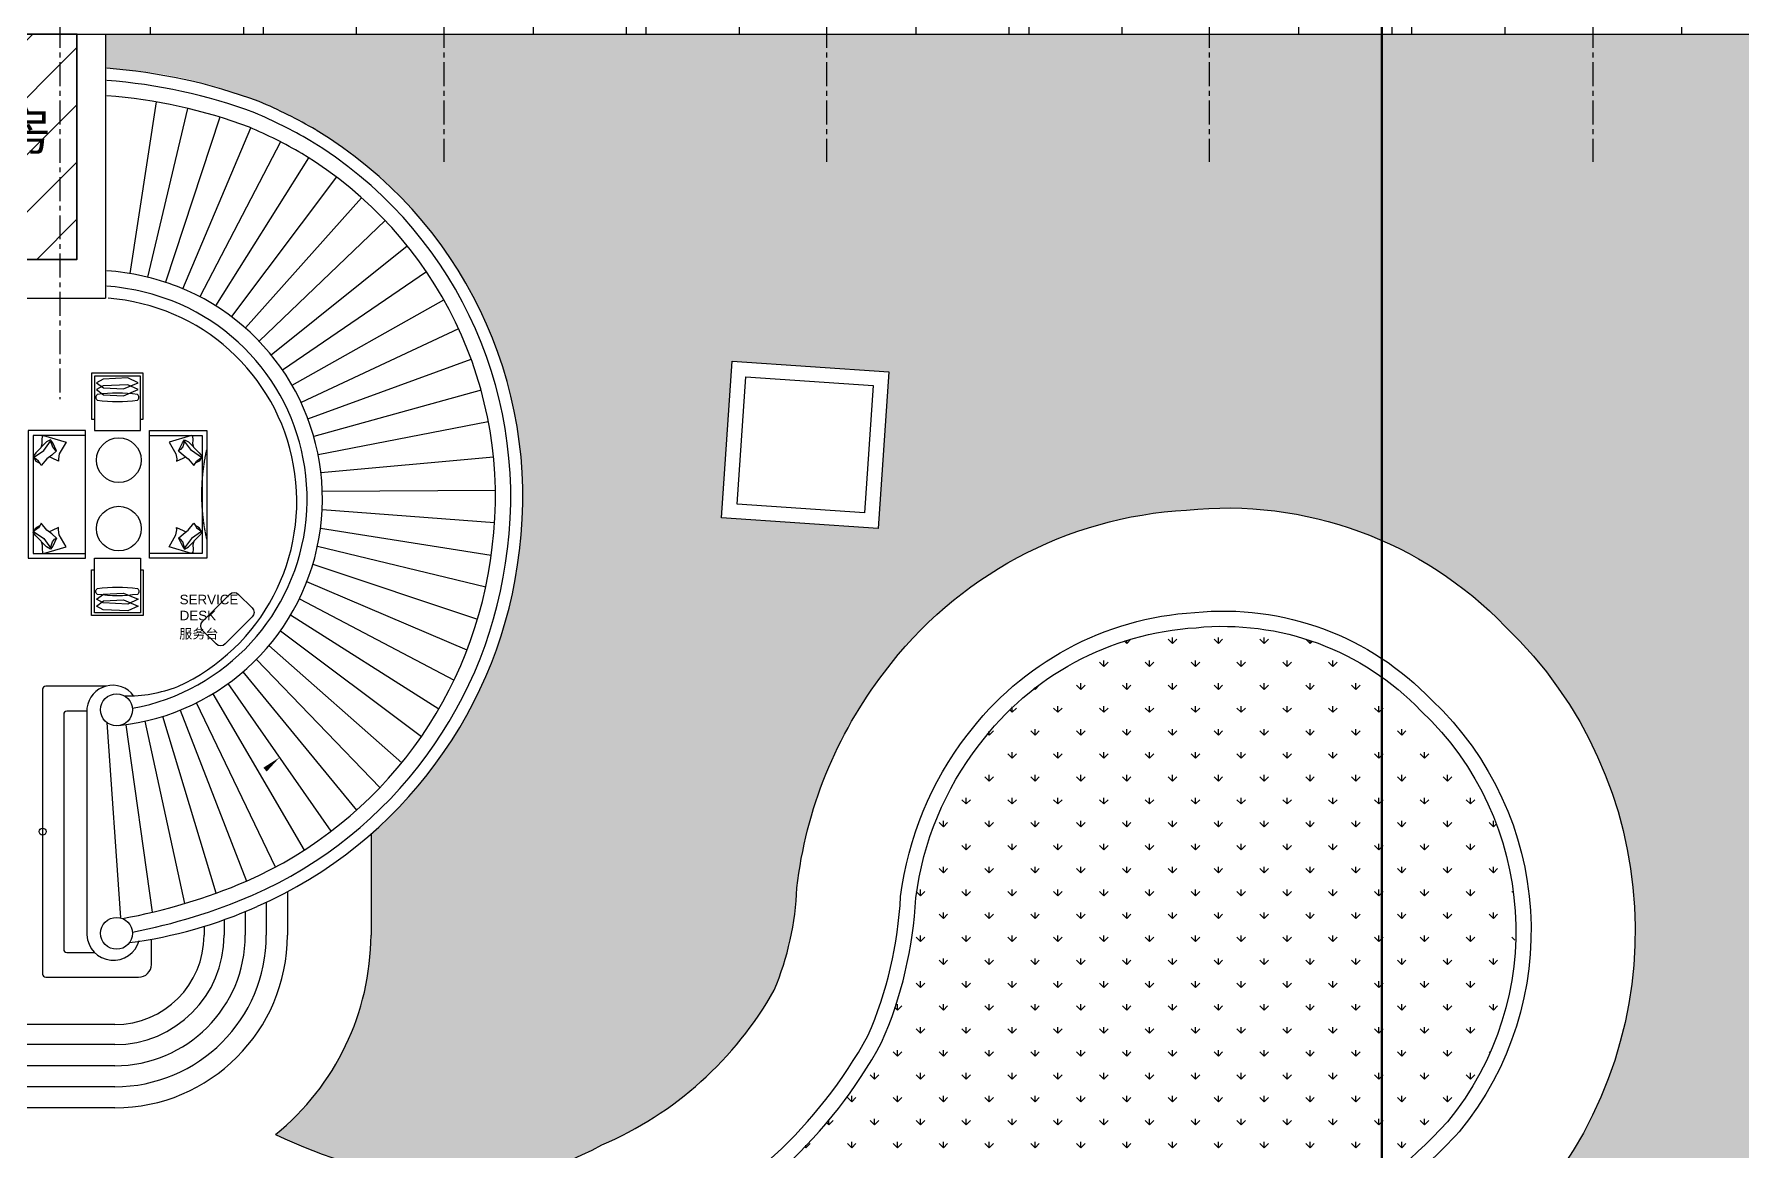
# Model space of a CAD drawing. Header units: millimetres. Extents: x -6033 to 120673, y -816267322945 to 90533.
# Drawn here: x 65960 to 92728, y 48439 to 65940 of the extents above; entities that cross this region are included whole.
import ezdxf
from ezdxf.enums import TextEntityAlignment as Align

# ---------------------------------------------------------------- set-up
doc = ezdxf.new("R2010")
doc.units = ezdxf.units.MM
doc.linetypes.add('I-AR$0$ACAD_ISO02W100', pattern=[15, 12, -3])
doc.linetypes.add('I-AR$0$CENTER', pattern=[2, 1.25, -0.25, 0.25, -0.25])
for name, color, linetype in [('I-AR$0$1-窗', 2, 'Continuous'), ('I-AR$0$3-地面', 8, 'Continuous'), ('I-AR$0$9-填充', 8, 'Continuous'), ('I-AR$0$A-stairs', 2, 'Continuous'), ('I-AR$0$D-BASE-WALL', 4, 'Continuous'), ('I-AR$0$D-FURN', 1, 'Continuous'), ('I-AR$0$ID-TEXT-HEADING-3', 3, 'Continuous'), ('I-AR$0$L-ELEV-MARK', 253, 'Continuous'), ('I-AR$0$P-平面活动家具', 1, 'Continuous'), ('I-CEILING$0$I-RCP-AIR', 64, 'Continuous')]:
    doc.layers.add(name, color=color, linetype=linetype)
doc.layers.add('I-AR$0$GZET_COL_GRID_1-200_轴线', color=8, linetype='I-AR$0$CENTER', lineweight=25)
doc.layers.add('I-AR$0$I-SCOPE', color=252, linetype='Continuous', lineweight=35)
doc.styles.add('I-AR$0$Arial', font='ARIALUNI.ttf')
doc.styles.add('I-AR$0$MtXpl_', font='SimSun.ttf')
doc.styles.add('I-CEILING$0$黑体', font='simhei.ttf', dxfattribs={"height": 600})
pattern_1 = [(90, (-273251.6522538068, 190733.4542391462), (-359.2102448, 359.2102448), [95.25, -623.1704896]), (45, (-273251.6522538068, 190733.4542391462), (-359.2102448427661, 359.2102448427661), [95.25, -412.75]), (135, (-273251.6522538068, 190733.4542391462), (-359.2102448427661, -359.2102448427661), [95.25, -412.75])]
pattern_2 = [(45, (0, 0), (-449.0128060534577, 449.0128060534577), [])]

# ---------------------------------------------------------------- blocks, each defined once
blk = doc.blocks.new('I-AR$0$pool-sofa')
at = {"layer": 'I-AR$0$P-平面活动家具'}
for points in [[(7569.645446275491, 29240.81226587633), (9569.645446275492, 29240.81226587633), (9569.645446275492, 30140.81226587633), (7569.645446275491, 30140.81226587633)], [(7644.645446275491, 29315.81226587633), (9494.645446275492, 29315.81226587633), (9494.645446275492, 30140.81226587633), (7644.645446275491, 30140.81226587633)]]:
    blk.add_lwpolyline(points, close=True, dxfattribs=at)
at = {"layer": 'I-AR$0$P-平面活动家具', "ltscale": 0.05}
for points in [[(7832.800743481449, 29443.53543106959), (7777.769579566418, 29458.84280850624), (7712.50853556313, 29458.14327797413), (7657.906206452403, 29461.9600401651), (7644.645446275491, 29479.58301202728), (7749.224546663593, 29833.74812315072), (7934.261296441588, 29726.56131630413), (8013.597204655495, 29713.76549831953), (8050.530895682182, 29716.36299936542), (8001.427003691336, 29614.14862435039), (7981.890629327142, 29570.84494636593)], [(9306.490149069534, 29443.53543106959), (9361.521312984565, 29458.84280850624), (9426.782356987853, 29458.14327797413), (9481.38468609858, 29461.9600401651), (9494.645446275492, 29479.58301202728), (9390.06634588739, 29833.74812315072), (9205.029596109394, 29726.56131630413), (9125.693687895488, 29713.76549831953), (9088.759996868801, 29716.36299936542), (9137.863888859647, 29614.14862435039), (9157.40026322384, 29570.84494636593)], [(7884.084236087975, 29686.25673113834), (7759.934822180657, 29625.10607598008), (7714.057348157351, 29592.1354078051), (7747.477051456633, 29526.75511458905), (7918.124435506251, 29360.31574755012), (7975.053166820783, 29315.81226587633), (8047.833063458223, 29360.54513162712), (8080.14926131544, 29421.92777728642)], [(9255.206656463008, 29686.25673113834), (9379.356070370326, 29625.10607598008), (9425.233544393632, 29592.1354078051), (9391.81384109435, 29526.75511458905), (9221.166457044732, 29360.31574755012), (9164.2377257302, 29315.81226587633), (9091.45782909276, 29360.54513162712), (9059.141631235543, 29421.92777728642)]]:
    blk.add_lwpolyline(points, dxfattribs=at)
for points in [[(8019.864115362971, 29363.31837857309), (7989.035032039682, 29324.4059700265), (7879.297535216071, 29483.26210530161), (7734.220356549208, 29592.1354078051), (7826.088429307579, 29619.6608544982), (7867.219264737038, 29653.29588639975), (7884.084236087975, 29686.25673113834), (7953.487036977486, 29609.46646813974), (8010.294221676812, 29532.22342459212), (8116.617022943682, 29443.74565028765), (8087.46006959681, 29426.54421303807), (8048.110757637259, 29401.69695080085)], [(9119.426777188011, 29363.31837857309), (9150.2558605113, 29324.4059700265), (9259.993357334912, 29483.26210530161), (9405.070536001775, 29592.1354078051), (9313.202463243404, 29619.6608544982), (9272.071627813944, 29653.29588639975), (9255.206656463008, 29686.25673113834), (9185.803855573497, 29609.46646813974), (9128.99667087417, 29532.22342459212), (9022.6738696073, 29443.74565028765), (9051.830822954173, 29426.54421303807), (9091.180134913724, 29401.69695080085)]]:
    blk.add_lwpolyline(points, close=True, dxfattribs=at)
blk = doc.blocks.new('I-AR$0$pool-chair')
at = {"layer": 'I-AR$0$P-平面活动家具'}
blk.add_lwpolyline([(7583.431403038206, 27375.4592798413), (8383.431403038148, 27375.45927984094), (8383.431403038156, 28325.45927984115), (7583.431403038211, 28325.45927984151)], close=True, dxfattribs=at)
for points in [[(7583.43140303821, 28125.45927984133), (7533.43140303821, 28125.45927984133), (7533.431403038183, 27325.45927984133), (8433.431403038183, 27325.45927984133), (8433.431403038188, 28125.45927984133), (8383.431403038154, 28125.45927984133)], [(7621.04293952445, 27611.40440998139), (7802.902928042509, 27527.29669840267), (8233.14011066156, 27546.28981285827), (8345.666630010122, 27611.25702909514), (8224.993877631896, 27702.29258525936), (7874.840591478445, 27718.57611960085), (7621.04293952445, 27611.40440998139)], [(7621.04293952445, 27492.02656301955), (7802.902928042509, 27407.91885144083), (8233.14011066156, 27426.91196589643), (8345.666630010122, 27491.8791821333), (8224.993877631896, 27582.91473829752), (7874.840591478445, 27599.19827263901), (7621.04293952445, 27492.02656301955)]]:
    blk.add_lwpolyline(points, dxfattribs=at)
for centre, radius, start, end in [((7670.931403038167, 27745.98108734847), 62.49999999998617, 126.8698976458505, 233.1301023541421), ((7983.431403038182, 25358.48108734848), 2462.500000000003, 81.82876644005023, 98.17123355994975), ((7983.431403038182, 30133.48108734849), 2462.500000000003, 261.828766440026, 278.1712335599741), ((8295.9314030382, 27745.98108734847), 62.49999999998617, 306.8698976458361, 53.13010235418405)]:
    blk.add_arc(centre, radius, start, end, dxfattribs=at)
blk = doc.blocks.new('I-AR$0$chuanghu1')
for p, q in [((0, 3230), (450, 3230)), ((0, 1770), (450, 1770)), ((0, 1460), (450, 1460)), ((0, 0), (450, 0))]:
    blk.add_line(p, q)
at = {"layer": 'I-AR$0$1-窗'}
for p, q in [((185, 3230), (185, 1770)), ((225, 3230), (225, 1770)), ((265, 3230), (265, 1770)), ((185, 1460), (185, 0)), ((225, 1460), (225, 0)), ((265, 1460), (265, 0))]:
    blk.add_line(p, q, dxfattribs=at)
blk = doc.blocks.new('I-AR$0$海龙_1211170131')
at = {"layer": 'I-AR$0$GZET_COL_GRID_1-200_轴线', "ltscale": 300}
for p, q in [((66140, 86275), (66140, 59995.00000000001)), ((72155, 86275), (72155, 63715)), ((78155, 86275), (78155, 63715)), ((84155, 86275), (84155, 63715)), ((90165, 86275), (90165, 63715))]:
    blk.add_line(p, q, dxfattribs=at)
blk = doc.blocks.new('I-AR')
at = {"layer": 'I-AR$0$9-填充'}
h = blk.add_hatch(dxfattribs=at)
h.set_pattern_fill('GRASS', color=256, scale=20)
h.set_pattern_definition(pattern_1)
edge = h.paths.add_edge_path()
edge.add_line((96200, 65940), (67080, 65940))
edge.add_line((67080, 65940), (67098.56772479462, 65404.42143392797))
edge.add_arc((66800.59285495663, 58350.82716810788), 7059.885345376705, 59.555843105020074, 87.58101235503852, ccw=False)
edge.add_arc((66906.49363074219, 58690.435928249), 6713.926906089807, -7.215279069314988, 58.866463392851585, ccw=False)
edge.add_arc((66662.11441001808, 58632.79464086366), 6949.686958628766, 311.2033822070371, 353.509241579528, ccw=False)
edge.add_line((71240.10862691654, 53404.01679389164), (71240.10862691654, 51864.1770050895))
edge.add_arc((67179.426417273, 51841.1126786668), 4060.747710812019, -50.80688439189572, 0.32543161034237755, ccw=False)
edge.add_arc((73234.28660323424, 55945.38266907228), 8047.017238033767, 244.3073907732731, 262.3810128212969)
edge.add_arc((72594.40225089621, 52652.27799340905), 4702.300663284884, 264.7896409812221, 298.7984684725511)
edge.add_arc((72620.93916342175, 53741.83595042868), 5670.870263654464, 293.2517854655098, 330.6093027463011)
edge.add_arc((73250.80273834476, 52752.0384155091), 4669.216621075791, 337.4147043296702, 357.6494503984037)
edge.add_arc((84681.55240436131, 51782.82073227296), 6810.015933267933, 142.3864570404765, 173.4423989128501, ccw=False)
edge.add_arc((84374.33677422674, 52142.85514023763), 6347.66766899079, 93.15542869634908, 143.2683220727298, ccw=False)
edge.add_arc((84658.98816873273, 52466.32591896318), 6047.901985582997, 43.873240230559304, 96.0179040917115, ccw=False)
edge.add_arc((84453.25547138369, 51889.92360785799), 6601.338333766303, -39.79963821011472, 46.242770026181006, ccw=False)
edge.add_arc((81977.60784296179, 54545.90765867641), 10213.63518444022, 299.3577383532407, 317.6421154930655, ccw=False)
edge.add_arc((89994.78118272172, 40495.08083228706), 5964.052808016905, 120.308866941474, 149.0495847369888)
edge.add_arc((87881.37239511451, 41845.80067141893), 3457.635540556235, 150.2340941762149, 180.1543724875687)
edge.add_arc((85724.12870252365, 42303.87885726741), 1381.826173200813, 199.7699118248811, 246.5201334327749)
edge.add_arc((82877.2327868999, 37779.21967953871), 3985.327974789196, -35.309581790730476, 54.816404415500074, ccw=False)
edge.add_arc((80299.08139790548, 40760.85994444831), 7869.279253358517, 301.873360268039, 317.80806438167986, ccw=False)
edge.add_arc((84638.83056885703, 33541.60470388152), 567.3400906768735, 108.9700077243262, 192.3596683134018)
edge.add_arc((84831.74482778413, 33583.87731577703), 764.8315715407028, 192.3596683134025, 228.2216972283975)
edge.add_arc((87824.90804032749, 35941.96613408843), 4565.624419428991, 219.897175101431, 247.6207879858491)
edge.add_arc((89768.45910380734, 40705.18112126525), 9710.085716633463, 247.7172706748629, 260.9367800147598)
edge.add_arc((85123.5449576187, 20762.35167126564), 10812.49754468073, 51.718316115996686, 73.25431967458098, ccw=False)
edge.add_arc((87587.82646075264, 24098.68160498494), 6668.18964409117, 6.697701199655683, 50.579299126780086, ccw=False)
edge.add_line((94210.50790942414, 24876.39849369839), (96200.00000000047, 24876.39849369839))
edge.add_line((96200, 24876.39849369839), (96200, 65940))
h.paths.add_polyline_path([(79188.21396048786, 58194.70486277889), (76733.91714635445, 58362.11796900173), (76901.33025257709, 60816.41478313503), (79355.6270667105, 60649.00167691219)], flags=16)
h.paths.add_polyline_path([(78974.39963007392, 58439.82408297478), (76979.03636655072, 58575.93229941613), (77115.14458299195, 60571.29556293912), (79110.50784651516, 60435.1873464978)], flags=0)
h = blk.add_hatch(dxfattribs=at)
h.set_pattern_fill('GRASS', color=256, scale=20)
h.set_pattern_definition(pattern_1)
h.paths.add_polyline_path([(72039.88993051508, 43323.37970135696), (66736.40636357898, 43323.37970135696), (66736.40636357898, 47540.84223780019), (67135.79376161471, 47540.84223780019, 0.05308976896595777), (68026.54472520901, 47627.04305255288, 0.04941643247635087), (68919.90268008644, 47023.18059761255, 0.08380965647664035), (71946.5396132567, 46110.89822130199, 0.1474850686662842), (75668.74034640007, 46849.23527285215, 0.1651522259988702), (79233.30514703086, 50137.02929380894, 0.08978096657328384), (79769.66950339498, 52404.05356219455, -0.1340931946128999), (80765.71797912335, 54808.82199953339, -0.2199925599541282), (84160.7436819314, 56638.10320494944, -0.2310382246045116), (87686.57099251216, 55333.67627093985, -0.3940001540958336), (88102.9223605222, 48892.5141667682, -0.07905053784504817), (86045.50165902963, 47267.29612624753, 0.1308033536829855), (83263.27495381003, 44495.49076381759, 0.06253693498884307), (82350.18951472128, 41902.81886222624, 0.186529228159533), (79344.38717179978, 39992.32384655465), (72039.88993051508, 39992.32384655465)])
at = {"layer": 'I-AR$0$I-SCOPE'}
h = blk.add_hatch(dxfattribs=at)
h.set_pattern_fill('ANSI31', color=256, scale=200)
h.set_pattern_definition(pattern_2)
h.paths.add_polyline_path([(63300.00000000001, 72640), (66630, 72640), (66630, 70889.38256153524), (90600, 70889.99999999999), (90600, 66390.00000000001), (96650.00000000001, 66390.00000000001), (96650, 24876.39849369839), (18340, 24876.39849369839), (18340, 66390), (48090, 66390), (48090, 72640), (51400, 72640), (51400, 72649.88673694879), (52869.5, 72649.88673694879), (52869.5, 72640), (55240.00000000001, 72640), (55240.00000000001, 72790.00000000013), (59460, 72790.00000000013), (59460, 72640), (61830.5, 72640), (61830.5, 72649.88673694879), (63300, 72649.88673694879)], flags=16)
h.paths.add_polyline_path([(7330, 0), (7330, -1770), (11180, -1770), (11180, 0), (18450, 0), (18449.99999999991, 2899.999999999971), (27550, 2899.999999999971), (27550, 18090), (37037.33127936907, 18090), (37037.33127936907, 17350), (96200, 17350), (96200, 18120), (114640, 18120), (114640, 84500), (0, 84500), (0, 0)])
h = blk.add_hatch(dxfattribs=at)
h.set_pattern_fill('ANSI31', color=256, scale=200)
h.set_pattern_definition(pattern_2)
h.paths.add_polyline_path([(63815, 63540.00000000003), (65135, 63540.00000000003), (65135, 62410), (66630, 62410), (66630, 65940), (63815, 65940)])
at = {"layer": 'I-AR$0$3-地面', "color": 3}
blk.add_line((71240.10862691654, 53394.33280677747), (71240.10862691654, 51818.04835224975), dxfattribs=at)
for points in [[(76901.33025257709, 60816.41478313503), (79355.6270667105, 60649.00167691219), (79188.21396048786, 58194.70486277889), (76733.91714635445, 58362.11796900173)], [(77115.14458299195, 60571.29556293912), (79110.50784651516, 60435.1873464978), (78974.39963007392, 58439.82408297478), (76979.03636655072, 58575.93229941613)]]:
    blk.add_lwpolyline(points, close=True, dxfattribs=at)
for points in [[(69745.55983149866, 48693.95026289285, 0.07902494152010688), (72167.37394366646, 47969.40725498868, 0.1494903790776967), (74859.64272537129, 48531.55995880257, 0.1644620891196963), (77561.93158908421, 50958.78665213217, 0.0885208693944569), (77916.09067910677, 52560.53832592117, -0.1363426487909869), (79287.02959746541, 55939.19423536878, -0.2222115194932346), (84024.93077127822, 58480.89902467502, -0.2315331471331347), (89018.76880915416, 56657.91645175905, -0.3941242439845038), (89524.98162889248, 47664.37493578097, -0.07995034439916945), (86984.95492966333, 45643.95175931734, 0.126066591511197), (84879.93373723282, 43562.36978284162, 0.1312986331962786), (84423.74940455193, 41836.48474696086, -0.6534515205915413)], [(68934.9408440576, 47021.22286216912, 0.0836926837507415), (71957.62388624763, 46110.89822130199, 0.1474850686662822), (75679.82461939054, 46849.23527285215, 0.1651522259988705), (79244.38942002179, 50137.02929380894, 0.08978096657328317), (79780.75377638591, 52404.05356219452, -0.1340931946129016), (80776.80225211428, 54808.82199953342, -0.2199925599541261), (84171.82795492234, 56638.10320494944, -0.2310382246045153), (87697.6552655031, 55333.67627093982, -0.3940001540958293), (88114.00663351314, 48892.5141667682, -0.0790505378450552), (86056.58593202056, 47267.29612624741, 0.1308033536829759), (83274.35922680097, 44495.49076381765, 0.06253693498884483), (82361.27378771175, 41902.81886222624, 0.06253693498884483)]]:
    blk.add_lwpolyline(points, format="xyb", dxfattribs=at)
at = {"layer": 'I-AR$0$3-地面'}
blk.add_lwpolyline([(69041.38535241177, 47236.32648055154, 0.08359942486663208), (71984.27000692906, 46349.43971727413, 0.147690973347304), (75574.66859247768, 47065.14597210562, 0.1650844092264785), (79028.58007793594, 50242.5725254555, 0.08970594841766578), (79541.54356441321, 52425.37360493073, -0.134439019216058), (80585.93940926623, 54954.33760331661, -0.2196386679101062), (84152.54299380677, 56877.36976071243, -0.2303985674817783), (87866.83845895482, 55504.01492044801, -0.3940411340379707), (88295.23563074181, 48735.02372293684, -0.07920977747029218), (86175.25371138332, 47058.68105980247, 0.1304902195776243), (83485.61422732519, 44381.33630324373, 0.06607052267363284), (82563.128914678, 41695.74592414475, 0.132171397382623)], format="xyb", dxfattribs=at)
at = {"layer": 'I-AR$0$3-地面', "color": 3}
blk.add_arc((67179.426417273, 51841.11267866677), 4060.747710812017, 309.1931156220633, 359.6745683893251, dxfattribs=at)
at = {"layer": 'I-AR$0$A-stairs'}
for p, q in [((67871.54754412221, 64877.172261043), (67459.01448787143, 62187.56225494243)), ((67741.23408491304, 62129.37314114391), (68370.51078917691, 64774.77953394243)), ((68872.7000734494, 64638.3086154921), (68018.27153659565, 62050.84061925205)), ((68290.6707043876, 61950.58107076987), (69358.29742726916, 64471.83167068732)), ((69820.64805354038, 64252.57643159127), (68556.28335965751, 61825.78435320771)), ((68805.30292421905, 61683.04639107577), (70266.88800407434, 64000.37820823248)), ((70697.2025991357, 63702.24826292552), (69052.07371207373, 61513.28703752681)), ((69270.76327490294, 61334.99441084608), (71092.51606578613, 63377.11423323028)), ((71460.04666046565, 63020.89689292412), (69485.3910914422, 61128.89737486678)), ((69676.88601948554, 60912.11557264667), (71808.78111922042, 62621.76073566283)), ((72107.78261657851, 62216.67049884897), (69854.26559728244, 60674.65765798757)), ((70003.30475262133, 60437.39862414429), (72379.62568268692, 61777.92081129694)), ((72612.61274157232, 61322.53434094069), (70142.83308376605, 60168.94129488352)), ((70250.917837644, 59911.8160071595), (72809.1190185654, 60846.06829303126)), ((72964.3412257745, 60360.83105409016), (70342.46785843885, 59633.60199605059)), ((70410.28672392527, 59352.05602598871), (73079.08108317666, 59868.10375201084)), ((73160.01906141033, 59307.81510595427), (70455.20829390129, 59064.86723942263)), ((70476.55215532659, 58777.57514451939), (73189.56729056127, 58793.98662290009)), ((73177.20847642422, 58283.16122338947), (70474.54749000492, 58486.59872076454)), ((70448.81958678598, 58196.32375473159), (73125.13271191018, 57775.05781180164)), ((73037.89122581622, 57270.52152814131), (70399.81461112062, 57910.46549082705)), ((70328.21887759631, 57630.95583140489), (72910.20835814485, 56770.63459030481)), ((72744.79981322447, 56286.04021737978), (70234.35186322173, 57358.25083149504)), ((70116.8871629578, 57090.0787841953), (72542.62945600552, 55817.50409947537)), ((72301.20028016483, 55360.63501950796), (69978.79763778718, 56833.99629354876)), ((69820.85614289762, 56590.73390913344), (72031.1434439593, 54934.16715607818)), ((71722.30693043629, 54521.74006875957), (69639.68446544232, 56356.29185304258)), ((69232.71354819043, 55945.24343025254), (71012.36898199515, 53776.70535034288)), ((71380.07398546254, 54133.10848703154), (69442.76033850992, 56140.73358713611)), ((70617.21516261017, 53449.79395830873), (68999.96055893088, 55761.65049744613)), ((69743.1713246596, 52887.06524180059), (68505.11623149877, 55461.44794757565)), ((68759.63830846595, 55602.12817896769), (70189.80218598666, 53149.9361716164)), ((66423.08804455167, 55279.41661995029), (66423.08804455167, 51599.62817562159)), ((66788.2424248294, 55329.41661995029), (66473.08804455167, 55329.41661995029)), ((66788.2424248294, 55377.0873746498), (66788.2424248294, 51821.64812204221)), ((67098.98246622318, 55153.20257985633), (67313.70938518224, 52089.741288183)), ((67695.92686614627, 55171.85158525754), (68316.83866876038, 52314.11319343475)), ((68811.65876587806, 52477.65708687334), (67976.31417798996, 55247.57762743541)), ((68249.39506202703, 55345.72978849904), (69287.11494769482, 52664.90638657197)), ((67398.22626985842, 55117.44028981242), (67810.6253288663, 52178.07901023375)), ((69929.0243539256, 52498.83602987387), (69929.0243539256, 51818.04835224972)), ((69599.0243539256, 52334.16710747874), (69599.0243539256, 51818.04835224972)), ((68624.0243539256, 51956.26404613125), (68624.0243539256, 51818.04835224972)), ((68939.0243539256, 52061.01297454681), (68939.0243539256, 51818.04835224972)), ((69269.0243539256, 52190.57690414495), (69269.0243539256, 51818.04835224972)), ((66473.08804455167, 51549.62817562159), (66905.8880196265, 51549.62817562159)), ((67224.0243539256, 50418.04835224972), (57369.28386240778, 50418.04835224972)), ((67224.0243539256, 50103.04835224972), (57369.28386240778, 50103.04835224972)), ((67224.0243539256, 49773.04835224972), (57369.28386240778, 49773.04835224972)), ((67224.0243539256, 49443.04835224972), (57369.28386240778, 49443.04835224972)), ((67224.0243539256, 49113.04835224972), (57369.28386240778, 49113.04835224972))]:
    blk.add_line(p, q, dxfattribs=at)
blk.add_lwpolyline([(67087.60228879238, 55722.48740403235), (66143.06845611194, 55722.48740403235, 0.414213562373095), (66093.06845611194, 55672.48740403235), (66093.06845611194, 51210.05416226739, 0.414213562373095), (66143.06845611194, 51160.05416226739), (67597.4396843384, 51160.05416226739, 0.4142135623730951), (67797.4396843384, 51360.05416226739), (67797.4396843384, 51755.51894339861)], format="xyb", dxfattribs=at)
for centre in [(67251.65471515199, 55351.17021460258), (67251.65471515199, 51847.56528208949)]:
    blk.add_circle(centre, 250, dxfattribs=at)
for centre, radius, start, end in [((66477.16984437918, 56815.39345595878), 8611.477047064713, 69.55095145816593, 85.86198209860676), ((66477.16984437918, 56815.39345595878), 8421.477047064713, 69.55095145816593, 85.76845454800916), ((66477.16984437918, 56815.39345595878), 8181.477047064714, 69.55095145816593, 85.64408777521253), ((66397.45372090815, 57605.81078936605), 7906.508043020091, 59.78427603534351, 67.00766776847172), ((66373.91163280047, 57562.3172859631), 7765.940249851946, 59.79540135991319, 66.91091482145099), ((66336.33313082112, 57491.7441912473), 7605.872932330688, 59.84793794350837, 66.77571901995988), ((66906.49363074219, 58690.435928249), 6523.926906089825, 352.7599459885848, 58.85328123806326), ((66906.49363074219, 58690.435928249), 6713.926906089825, 352.7599459885848, 58.85328123806326), ((66906.49363074219, 58690.435928249), 6283.926906089825, 352.7599459885848, 58.85328123806326), ((66802.46123217, 58289.76905250348), 3952.702117103104, 69.15034627280376, 85.70380965490544), ((66802.46123217, 58289.76905250348), 3712.702117103104, 69.15034627280376, 85.42551772768945), ((66905.17464369582, 58656.68482691518), 3573.422980766898, 276.1503935717765, 68.5955007771242), ((66886.82184980018, 58618.18438989346), 3190.207030467707, 294.510115517866, 85.84337181942666), ((66904.2462058696, 58656.13750996711), 3334.271442797044, 280.3006369567259, 68.5848462682038), ((66662.11441001808, 58632.79464086369), 6519.686958628758, 293.7424939443005, 353.5331483283456), ((66662.11441001808, 58632.79464086369), 6759.686958628758, 293.7424939443005, 353.5331483283456), ((66662.11441001808, 58632.79464086369), 6949.686958628758, 293.7424939443005, 353.5331483283456), ((67191.54997429857, 55329.9671154285), 406.0508567750887, 36.3292216024121, 173.3360848548003), ((67415.92841599183, 57787.71962117852), 2219.301969053634, 268.935202503897, 290.9733588394826), ((66473.08804455167, 55279.41661995029), 50, 90, 180), ((65671.36467117677, 61148.6250594829), 9222.10022626277, 280.4541139181023, 293.0836421862579), ((66527.33782790927, 58787.40719499861), 7145.670794872571, 277.4597601158678, 294.1929157179908), ((65671.36467117677, 61148.62505948431), 9462.10022626424, 281.1494406477081, 293.0836421862579), ((67203.31018353673, 51839.7101237661), 415.4605639822864, 182.491699162436, 345.7766814982073), ((67224.0243539256, 51818.04835224972), 1400, 270, 0), ((67224.0243539256, 51818.04835224972), 1715, 270, 0), ((67224.0243539256, 51818.04835224972), 2045, 270, 0), ((67224.0243539256, 51818.04835224972), 2375, 270, 0), ((67224.0243539256, 51818.04835224972), 2705, 270, 0), ((66473.08804455167, 51599.62817562159), 50, 180, 270)]:
    blk.add_arc(centre, radius, start, end, dxfattribs=at)
at = {"layer": 'I-AR$0$D-BASE-WALL'}
for p, q in [((64615, 65940), (96200, 65940)), ((66630, 65940), (66630, 62410)), ((67080, 65939.99999999999), (67080, 61800)), ((66630, 62409.99999999999), (65135, 62410)), ((64685, 61800), (67080, 61800))]:
    blk.add_line(p, q, dxfattribs=at)
at = {"layer": 'I-AR$0$D-FURN'}
blk.add_lwpolyline([(68599.93954957975, 56736.06135811625), (69024.20361829223, 57160.32542682815, -0.414213562373095), (69165.62497452926, 57160.32542682815), (69377.7570088855, 56948.19339247214, -0.414213562373095), (69377.7570088855, 56806.77203623488), (68953.49294017302, 56382.50796752298, -0.414213562373095), (68812.07158393646, 56382.50796752298), (68599.93954957975, 56594.64000187899, -0.414213562373095)], format="xyb", close=True, dxfattribs=at)
at = {"layer": 'I-AR$0$I-SCOPE'}
blk.add_lwpolyline([(63815, 63540.00000000003), (65135, 63540.00000000003), (65135, 62410), (66630, 62410), (66630, 65940), (63815, 65940)], close=True, dxfattribs=at)
at = {"layer": 'I-AR$0$L-ELEV-MARK'}
blk.add_lwpolyline([(66093.06845611194, 53441.27078314987, 0, 0, 0), (66788.2424248294, 53441.27078314987, 0, 0, 0.1982197240529373), (69808.58786077006, 54605.72222787741, 0, 80.00000000000001, 0), (69578.57723234082, 54413.12131715898, 0, 0, 0)], format="xyseb", dxfattribs=at)
blk.add_circle((66093.06845611194, 53441.27078314987), 53.91314327763394, dxfattribs=at)
at = {"layer": 'I-AR$0$L-ELEV-MARK', "linetype": 'I-AR$0$ACAD_ISO02W100'}
blk.add_arc((71775.1355333873, 58726.96009305076), 3191.372174682746, 167.3296475458841, 192.6703524541155, dxfattribs=at)
at = {"layer": 'I-AR$0$P-平面活动家具'}
for centre in [(67287.20484733814, 59263.43018511412), (67287.20484733814, 58189.79295515371)]:
    blk.add_circle(centre, 350, dxfattribs=at)
at = {"layer": 'I-AR$0$D-BASE-WALL', "rotation": 270}
for p in [(67780, 66390), (73780, 66390), (79780, 66390), (85780, 66390), (91780, 66390)]:
    blk.add_blockref('I-AR$0$chuanghu1', p, dxfattribs=at)
at = {"layer": 'I-AR$0$GZET_COL_GRID_1-200_轴线'}
blk.add_blockref('I-AR$0$海龙_1211170131', (225.0000000000073, 225), dxfattribs=at)
at = {"layer": 'I-AR$0$P-平面活动家具', "xscale": 0.9000000000000001, "yscale": 0.9000000000000001, "zscale": 0.9000000000000001, "rotation": 180}
blk.add_blockref('I-AR$0$pool-chair', (74450.12334315525, 85219.5249219937), dxfattribs=at)
at = {"layer": 'I-AR$0$P-平面活动家具', "rotation": 270}
blk.add_blockref('I-AR$0$pool-sofa', (36626.39258146146, 67296.25701640951), dxfattribs=at)
at = {"layer": 'I-AR$0$P-平面活动家具', "xscale": -1.000000000000003, "rotation": 90}
blk.add_blockref('I-AR$0$pool-sofa', (97908.0171132139, 67296.25701640951), dxfattribs=at)
at = {"layer": 'I-AR$0$P-平面活动家具', "xscale": -0.9000000000000001, "yscale": 0.9000000000000001, "zscale": 0.9000000000000001}
blk.add_blockref('I-AR$0$pool-chair', (74450.12334315525, 32233.69821827437), dxfattribs=at)
at = {"layer": 'I-AR$0$ID-TEXT-HEADING-3'}
for s, height, style, p in [('机房', 600, 'I-AR$0$MtXpl_', (64599.621383032, 64123.79926622385)), ('SERVICE', 150, 'I-AR$0$Arial', (68240.61609830661, 57004.4027396453)), ('DESK', 150, 'I-AR$0$Arial', (68240.61609830661, 56753.89291394627)), ('服务台', 150, 'I-AR$0$Arial', (68234.48075566161, 56468.39743486585))]:
    blk.add_text(s, height=height, dxfattribs=dict(at, style=style)).set_placement(p)
blk = doc.blocks.new('I-CEILING$0$RPK-22-40FSNQS')
at = {"color": 0, "lineweight": 50}
blk.add_lwpolyline([(8.148351386736096e-299, -193.8794606900551), (816267391398.4641, -192.2480927594058)], dxfattribs=at)
blk = doc.blocks.new('I-CEILING')
at = {"layer": 'I-CEILING$0$I-RCP-AIR', "rotation": 269.9999999882699}
blk.add_blockref('I-CEILING$0$RPK-22-40FSNQS', (87280.00000000015, 68453.73761805792, 3000), dxfattribs=at)
at = {"layer": 'I-CEILING$0$I-RCP-AIR', "style": 'I-CEILING$0$黑体'}
for tag, p in [('R', (61966.35764037471, 71748.90466179726)), ('R', (61966.35764037471, 66925.23548761483)), ('R', (51736.06785458369, 63924.76595260655)), ('R', (62976.0678545838, 63924.76595260655)), ('S', (56433.59148415911, 63065))]:
    blk.add_attdef(tag, text='', height=100, dxfattribs=at).set_placement(p, align=Align.MIDDLE_CENTER)

msp = doc.modelspace()

# ---------------------------------------------------------------- block references
msp.add_blockref('I-AR', (0, 0))

# ---------------------------------------------------------------- next in the draw order: block references
msp.add_blockref('I-CEILING', (0, 0))

doc.saveas('drawing.dxf')
